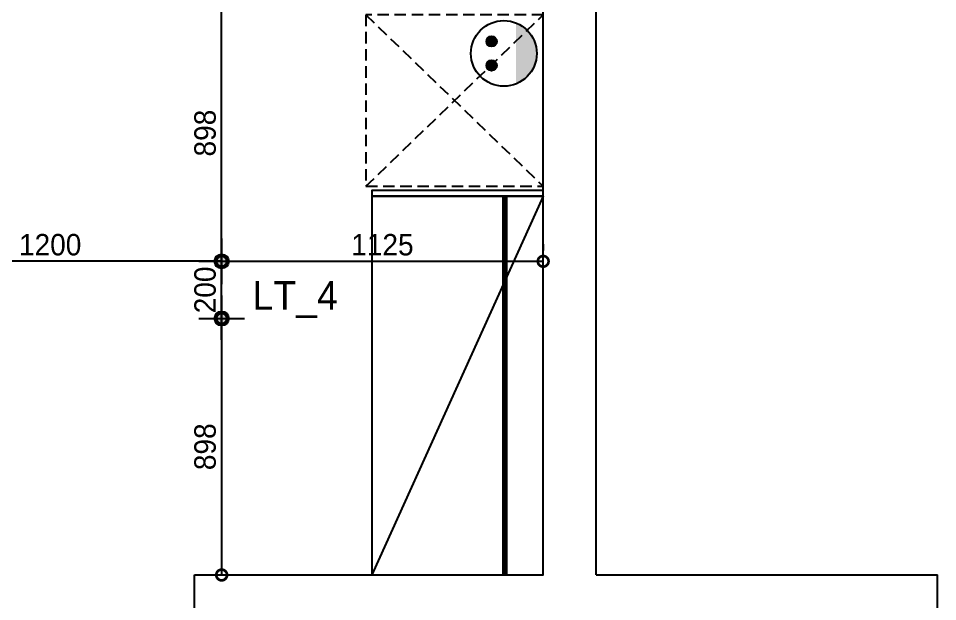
# Model space of a CAD drawing. Header units: inches. Extents: x 220271 to 272471, y 38563 to 64452.
# Drawn here: x 260122 to 263338, y 52597 to 54638 of the extents above; entities that cross this region are included whole.
import ezdxf

# ---------------------------------------------------------------- set-up
doc = ezdxf.new("R2010")
doc.units = ezdxf.units.IN
doc.header["$LTSCALE"] = 50
doc.header["$MEASUREMENT"] = 0
doc.linetypes.add('DH-HID2', pattern=[1.2, 0.8, -0.4])
doc.linetypes.add('HID', pattern=[2.5, 1.5, -1])
for name, color, linetype in [('06-FUR', 6, 'Continuous'), ('07-DIM WAL', 5, 'Continuous'), ('3.기호.계단선', 30, 'Continuous'), ('F-WALL1', 2, 'Continuous'), ('FU-FURM', 251, 'DH-HID2'), ('RC-LIGHT', 7, 'Continuous'), ('설비', 140, 'Continuous')]:
    doc.layers.add(name, color=color, linetype=linetype)
doc.styles.add('스타일1', font='HY울릉도M.TTF')
doc.styles.add('코레일둥고', font='Korail_Round_Gothic_Medium.ttf')
doc.dimstyles.new('30', dxfattribs={"dimscale": 30, "dimtxt": 2.5, "dimasz": 2.5, "dimexe": 1.25, "dimexo": 2, "dimtad": 1, "dimdec": 0, "dimtxsty": '스타일1', "dimblk": 'DOTSMALL', "dimcen": 2.5, "dimclrd": 1, "dimclre": 1, "dimclrt": 7, "dimadec": 0, "dimazin": 0, "dimtfac": 1, "dimtdec": 0, "dimtix": 1, "dimtmove": 0, "dimatfit": 3, "dimldrblk": 'DOTSMALL', "dimfxl": 1.25, "dimarcsym": 0})

# ---------------------------------------------------------------- blocks, each defined once
blk = doc.blocks.new('메인도면')
at = {"layer": 'F-WALL1'}
for p, q in [((296956.2, 89895.8), (296956.2, 92060.8)), ((296771.2, 89895.8), (296771.2, 91890.8)), ((295551.2, 89725.8), (295551.2, 89895.8)), ((295551.2, 89895.8), (295891.2, 89895.8)), ((295891.2, 89895.8), (296771.2, 89895.8)), ((296956.2, 89895.8), (298151.2, 89895.8)), ((298151.2, 85460.8), (298151.2, 89895.8))]:
    blk.add_line(p, q, dxfattribs=at)
blk = doc.blocks.new('cjswjdeh')
at = {"layer": '06-FUR', "color": 8}
blk.add_lwpolyline([(261357.9, 93404.8), (261957.9, 93404.8), (261957.9, 93424.8), (261357.9, 93424.8)], close=True, dxfattribs=at)
blk.add_lwpolyline([(261957.9, 93404.8), (261357.9, 93404.8), (261357.9, 92079.8), (261957.9, 92079.8), (261957.9, 93404.8), (261357.9, 92079.8)], dxfattribs=at)
at = {"layer": 'FU-FURM', "color": 8}
for p, q in [((261337.9, 93439.8), (261957.9, 94039.8)), ((261337.9, 94039.8), (261957.9, 93439.8))]:
    blk.add_line(p, q, dxfattribs=at)
blk.add_lwpolyline([(261337.9, 93439.8), (261957.9, 93439.8), (261957.9, 94039.8), (261337.9, 94039.8)], close=True, dxfattribs=at)
blk.add_blockref('메인도면', (-34813.2, 2184))
blk = doc.blocks.new('1')
at = {"linetype": 'Continuous'}
h = blk.add_hatch(color=4, dxfattribs=at)
h.dxf.hatch_style = 1
edge = h.paths.add_edge_path()
edge.add_arc((11539653.5, -14273503.8), 37.5, 0, 360)
at = {"color": 1, "linetype": 'Continuous'}
for p, q in [((11539653.5, -14273637.1), (11539653.5, -14273370.5)), ((11539520.2, -14273503.8), (11539786.8, -14273503.8))]:
    blk.add_line(p, q, dxfattribs=at)
at = {"color": 4, "linetype": 'Continuous'}
for radius in [41.5, 37.5]:
    blk.add_circle((11539653.5, -14273503.8), radius, dxfattribs=at)
blk = doc.blocks.new('_DOTSMALL')
at = {"color": 0, "linetype": 'ByBlock', "const_width": 0.5}
blk.add_lwpolyline([(-0.0625, 0, 1), (0.0625, 0, 1)], format="xyb", close=True, dxfattribs=at)
blk = doc.blocks.new('*D141')
at = {"layer": '07-DIM WAL', "color": 1, "lineweight": -2, "transparency": 16777216}
for p, q in [((260832.9, 53512.6), (260832.9, 53862.6)), ((260772.9, 53787.6), (260795.4, 53787.6)), ((260772.9, 53587.6), (260795.4, 53587.6))]:
    blk.add_line(p, q, dxfattribs=at)
at = {"layer": 'Defpoints', "color": 0, "transparency": 16777216}
for p in [(260832.9, 53787.6), (260832.9, 53787.6), (260832.9, 53587.6)]:
    blk.add_point(p, dxfattribs=at)
at = {"layer": '07-DIM WAL', "color": 1, "lineweight": -2, "transparency": 16777216, "xscale": 75, "yscale": 75, "zscale": 75}
for p, rotation in [((260832.9, 53787.6), 270), ((260832.9, 53587.6), 90)]:
    blk.add_blockref('_DOTSMALL', p, dxfattribs=dict(at, rotation=rotation))
at = {"layer": '07-DIM WAL', "color": 7, "transparency": 16777216, "insert": (260775.2, 53687.6), "char_height": 75, "attachment_point": 5, "rotation": 90, "style": '스타일1'}
blk.add_mtext('200', dxfattribs=at)
blk = doc.blocks.new('*D142')
at = {"layer": '07-DIM WAL', "color": 1, "lineweight": -2, "transparency": 16777216}
for p, q in [((260832.9, 53787.6), (259632.9, 53787.6)), ((259632.9, 53727.6), (259632.9, 53750.1)), ((260832.9, 53732.3), (260832.9, 53750.1))]:
    blk.add_line(p, q, dxfattribs=at)
at = {"layer": 'Defpoints', "color": 0, "transparency": 16777216}
for p in [(259632.9, 53787.6), (259632.9, 53787.6), (260832.9, 53792.3)]:
    blk.add_point(p, dxfattribs=at)
at = {"layer": '07-DIM WAL', "color": 1, "lineweight": -2, "transparency": 16777216, "xscale": 75, "yscale": 75, "zscale": 75, "rotation": 180}
blk.add_blockref('_DOTSMALL', (259632.9, 53787.6), dxfattribs=at)
at = {"layer": '07-DIM WAL', "color": 1, "lineweight": -2, "transparency": 16777216, "xscale": 75, "yscale": 75, "zscale": 75}
blk.add_blockref('_DOTSMALL', (260832.9, 53787.6), dxfattribs=at)
at = {"layer": '07-DIM WAL', "color": 7, "transparency": 16777216, "insert": (260232.9, 53845.3), "char_height": 75, "attachment_point": 5, "style": '스타일1'}
blk.add_mtext('1200', dxfattribs=at)
blk = doc.blocks.new('*D143')
at = {"layer": '07-DIM WAL', "color": 1, "lineweight": -2, "transparency": 16777216}
for p, q in [((260772.9, 54685.1), (260795.4, 54685.1)), ((260832.9, 53787.6), (260832.9, 54685.1)), ((260772.9, 53787.6), (260795.4, 53787.6))]:
    blk.add_line(p, q, dxfattribs=at)
at = {"layer": 'Defpoints', "color": 0, "transparency": 16777216}
for p in [(260832.9, 54685.1), (260832.9, 54685.1), (260832.9, 53787.6)]:
    blk.add_point(p, dxfattribs=at)
at = {"layer": '07-DIM WAL', "color": 1, "lineweight": -2, "transparency": 16777216, "xscale": 75, "yscale": 75, "zscale": 75}
for p, rotation in [((260832.9, 54685.1), 90), ((260832.9, 53787.6), 270)]:
    blk.add_blockref('_DOTSMALL', p, dxfattribs=dict(at, rotation=rotation))
at = {"layer": '07-DIM WAL', "color": 7, "transparency": 16777216, "insert": (260775.2, 54236.3), "char_height": 75, "attachment_point": 5, "rotation": 90, "style": '스타일1'}
blk.add_mtext('898', dxfattribs=at)
blk = doc.blocks.new('*D144')
at = {"layer": '07-DIM WAL', "color": 1, "lineweight": -2, "transparency": 16777216}
for p, q in [((260832.9, 53847.6), (260832.9, 53825.1)), ((261957.9, 53847.6), (261957.9, 53825.1)), ((260832.9, 53787.6), (261957.9, 53787.6))]:
    blk.add_line(p, q, dxfattribs=at)
at = {"layer": 'Defpoints', "color": 0, "transparency": 16777216}
for p in [(260832.9, 53787.6), (261957.9, 53787.6), (261957.9, 53787.6)]:
    blk.add_point(p, dxfattribs=at)
at = {"layer": '07-DIM WAL', "color": 1, "lineweight": -2, "transparency": 16777216, "xscale": 75, "yscale": 75, "zscale": 75, "rotation": 180}
blk.add_blockref('_DOTSMALL', (260832.9, 53787.6), dxfattribs=at)
at = {"layer": '07-DIM WAL', "color": 1, "lineweight": -2, "transparency": 16777216, "xscale": 75, "yscale": 75, "zscale": 75}
blk.add_blockref('_DOTSMALL', (261957.9, 53787.6), dxfattribs=at)
at = {"layer": '07-DIM WAL', "color": 7, "transparency": 16777216, "insert": (261395.4, 53845.2), "char_height": 75, "attachment_point": 5, "style": '스타일1'}
blk.add_mtext('1125', dxfattribs=at)
blk = doc.blocks.new('*D145')
at = {"layer": '07-DIM WAL', "color": 1, "lineweight": -2, "transparency": 16777216}
for p, q in [((260772.9, 53587.6), (260795.4, 53587.6)), ((260832.9, 53587.6), (260832.9, 52690.1)), ((260772.9, 52690.1), (260795.4, 52690.1))]:
    blk.add_line(p, q, dxfattribs=at)
at = {"layer": 'Defpoints', "color": 0, "transparency": 16777216}
for p in [(260832.9, 53587.6), (260832.9, 52690.1), (260832.9, 52690.1)]:
    blk.add_point(p, dxfattribs=at)
at = {"layer": '07-DIM WAL', "color": 1, "lineweight": -2, "transparency": 16777216, "xscale": 75, "yscale": 75, "zscale": 75}
for p, rotation in [((260832.9, 53587.6), 90), ((260832.9, 52690.1), 270)]:
    blk.add_blockref('_DOTSMALL', p, dxfattribs=dict(at, rotation=rotation))
at = {"layer": '07-DIM WAL', "color": 7, "transparency": 16777216, "insert": (260775.2, 53138.8), "char_height": 75, "attachment_point": 5, "rotation": 90, "style": '스타일1'}
blk.add_mtext('898', dxfattribs=at)

msp = doc.modelspace()

# ---------------------------------------------------------------- hatches: boundary and pattern name
at = {"layer": '설비'}
h = msp.add_hatch(color=10, dxfattribs=at)
edge = h.paths.add_edge_path()
edge.add_line((261863.3, 54408.4), (261863.3, 54621.7))
edge.add_ellipse((261820.3, 54515.1), major_axis=(-81.3, -81.3), ratio=1, start_angle=66.9578, end_angle=203.0422, ccw=False)
h = msp.add_hatch(color=10, dxfattribs=at)
edge = h.paths.add_edge_path()
edge.add_arc((261777.4, 54557.1), 18.3, -90, 270, ccw=False)
h = msp.add_hatch(color=10, dxfattribs=at)
edge = h.paths.add_edge_path()
edge.add_arc((261777.4, 54473), 18.3, -90, 270, ccw=False)

# ---------------------------------------------------------------- linework, layer by layer
at = {"layer": '3.기호.계단선', "color": 10, "linetype": 'HID'}
msp.add_lwpolyline([(261823.5, 52690.1, 20, 20, 0), (261823.5, 54015.1, 20, 20, 0)], format="xyseb", dxfattribs=at)
at = {"layer": '설비', "color": 10}
for centre, radius in [((261820.3, 54515.1), 115), ((261777.4, 54557.1), 18.3), ((261777.4, 54473), 18.3)]:
    msp.add_circle(centre, radius, dxfattribs=at)

# ---------------------------------------------------------------- block references
at = {"layer": '07-DIM WAL'}
msp.add_blockref('cjswjdeh', (0, -39389.7), dxfattribs=at)
at = {"layer": 'RC-LIGHT', "xscale": 0.6024096385271789, "yscale": 0.6024096385271789, "zscale": 0.6024096385271789, "rotation": 270}
for p in [(8859329.2, 7005386.1), (8859329.2, 7005186.1)]:
    msp.add_blockref('1', p, dxfattribs=at)

# ---------------------------------------------------------------- texts
at = {"layer": '설비', "color": 30, "style": '코레일둥고'}
msp.add_text('LT_4', height=100, dxfattribs=at).set_placement((260941.1, 53618.2))

# ---------------------------------------------------------------- dimensions: what is measured, and where the dimension line sits
at = {"layer": '07-DIM WAL'}
for base, p1, p2, picture, middle in [((260832.9493831, 54685.0972305), (260832.9493831, 53787.5972305), (260832.9493831, 54685.0972305), '*D143', (260775.2013804, 54236.3472305)), ((260832.9, 53787.6), (260832.9, 53587.6), (260832.9, 53787.6), '*D141', (260775.2, 53687.6)), ((260832.9493831, 52690.0972305), (260832.9493831, 53587.5972305), (260832.9493831, 52690.0972305), '*D145', (260775.2013804, 53138.8472305))]:
    dim = msp.add_linear_dim(base=base, p1=p1, p2=p2, angle=90, dimstyle='30', dxfattribs=at)
    dim.commit()
    dim.dimension.update_dxf_attribs({"geometry": picture, "text_midpoint": middle})
for base, p1, p2, picture, middle in [((259632.9, 53787.6), (260832.9, 53792.3), (259632.9, 53787.6), '*D142', (260232.9, 53845.3)), ((261957.9, 53787.6), (260832.9, 53787.6), (261957.9, 53787.6), '*D144', (261395.4, 53845.2))]:
    dim = msp.add_linear_dim(base=base, p1=p1, p2=p2, dimstyle='30', dxfattribs=at)
    dim.commit()
    dim.dimension.update_dxf_attribs({"geometry": picture, "text_midpoint": middle})

doc.saveas('drawing.dxf')
